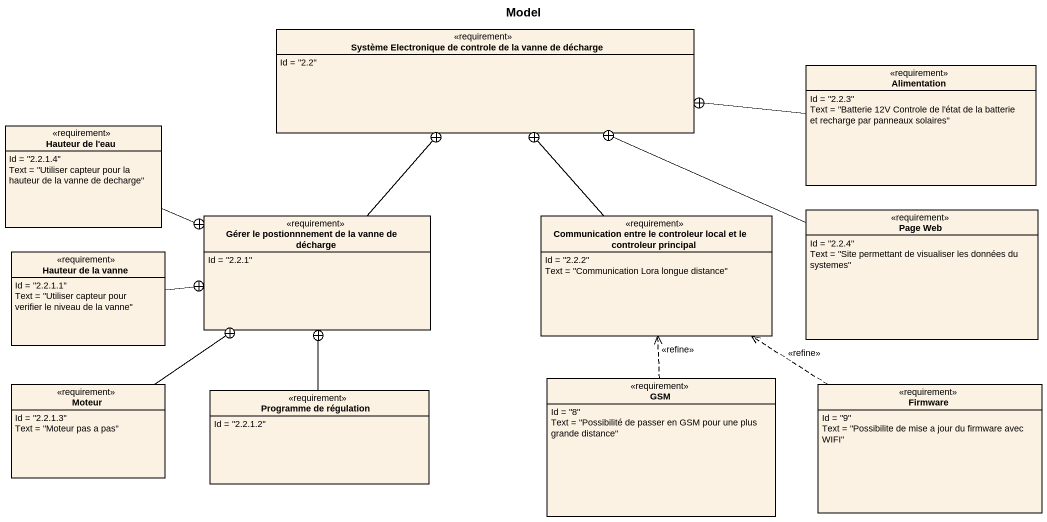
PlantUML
@startuml
title Model
hide circle
hide empty members
class "Système Electronique de controle de la vanne de décharge" as Système_Electronique_de <<requirement>> {
  Id = "2.2"
}
class Alimentation <<requirement>> {
  Id = "2.2.3"
  Text = "Batterie 12V Controle de l'état de la batterie et recharge par panneaux solaires"
}
class "Hauteur de l'eau" as Hauteur_de_l_eau <<requirement>> {
  Id = "2.2.1.4"
  Text = "Utiliser capteur pour la hauteur de la vanne de decharge"
}
class "Gérer le postionnnement de la vanne de décharge" as Gérer_le_postionnnement_de <<requirement>> {
  Id = "2.2.1"
}
class "Communication entre le controleur local et le controleur principal" as Communication_entre_le <<requirement>> {
  Id = "2.2.2"
  Text = "Communication Lora longue distance"
}
class "Page Web" as Page_Web <<requirement>> {
  Id = "2.2.4"
  Text = "Site permettant de visualiser les données du systemes"
}
class "Hauteur de la vanne" as Hauteur_de_la_vanne <<requirement>> {
  Id = "2.2.1.1"
  Text = "Utiliser capteur pour verifier le niveau de la vanne"
}
class Moteur <<requirement>> {
  Id = "2.2.1.3"
  Text = "Moteur pas a pas"
}
class "Programme de régulation" as Programme_de_régulation <<requirement>> {
  Id = "2.2.1.2"
}
class GSM <<requirement>> {
  Id = "8"
  Text = "Possibilité de passer en GSM pour une plus grande distance"
}
class Firmware <<requirement>> {
  Id = "9"
  Text = "Possibilite de mise a jour du firmware avec WIFI"
}
Alimentation -left-+ Système_Electronique_de
Hauteur_de_l_eau -right-+ Gérer_le_postionnnement_de
Gérer_le_postionnnement_de -up-+ Système_Electronique_de
Communication_entre_le -up-+ Système_Electronique_de
Page_Web -left-+ Système_Electronique_de
Hauteur_de_la_vanne -right-+ Gérer_le_postionnnement_de
Moteur -up-+ Gérer_le_postionnnement_de
Programme_de_régulation -up-+ Gérer_le_postionnnement_de
GSM .up.> Communication_entre_le : <<refine>>
Firmware .up.> Communication_entre_le : <<refine>>
@enduml
